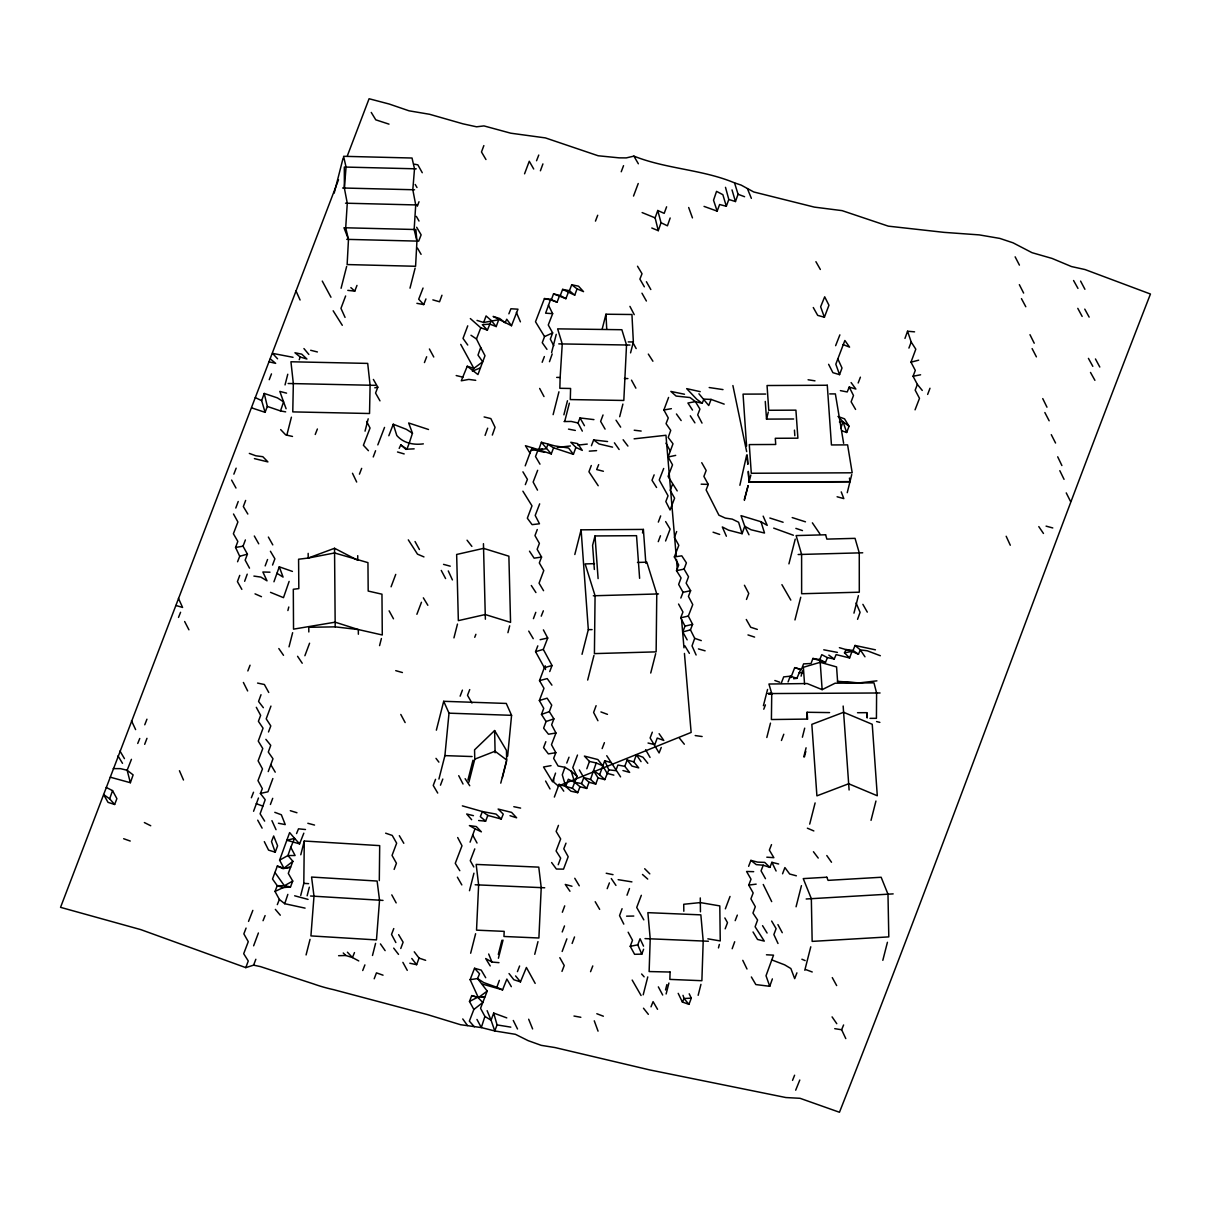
<?xml version="1.0" encoding="UTF-8"?>
<svg xmlns="http://www.w3.org/2000/svg" width="1211" height="1211" viewBox="0 0 1211 1211"><rect width="100%" height="100%" fill="white"/><g stroke="black" fill="none" stroke-linecap="round" stroke-linejoin="round"><path stroke-width="1.5" d="M829.58 712.598L807.101 712.265L807.01 719.092L771.407 719.531L771.74 693.54L768.94 684.018L807.177 683.549L822.148 689.649L835.09 683.216L873.964 682.837L876.597 692.995L876.431 718.32L869.982 718.35M866.773 716.942L866.804 712.673L857.524 712.719M300.737 895.413L303.81 883.364L304.279 841.024L379.694 845.626L379.3 880.609M560.148 377.454L559.845 388.292L570.593 388.474L570.29 399.569L623.816 400.463L626.526 344.999L621.864 329.725L557.635 328.862L562.252 343.939L560.148 377.454L556.682 377.393M416.236 168.829L344.318 167.042L344.363 188.038L347.269 203.236L345.71 227.789L348.48 239.4L347.133 264.558L415.585 266.269L416.932 241.095L415.873 229.53L343.969 227.744L348.48 239.4L418.673 241.14L421.14 234.843L416.66 227.274M344.363 188.038L346.058 167.088L343.576 156.31L412.028 158.02L414.51 168.798L412.815 189.733L415.721 204.931L414.147 229.5L416.932 241.095M436.354 730.172L443.695 701.305L506.274 703.44L511.572 715.323L507.636 756.133M438.927 779.067L444.906 755.619L449.009 713.173L443.695 701.305M739.876 485.263L746.642 455.2M285.039 384.916L287.764 374.244M334.191 193.124L343.122 158.066M286.916 434.84L291.412 417.19M341.078 288.294L346.664 266.39M287.885 610.541L288.793 606.999M289.02 646.856L292.638 632.687M365.041 431.161L368.189 418.809M409.999 288.173L415.116 268.1M300.782 854.784L304.279 841.024M307.14 895.807L309.335 887.194M379.573 645.614L381.389 638.53M306.08 954.934L310.046 939.373M372.488 955.479L375.577 943.369M453.943 637.894L457.47 624.089M551.595 352.583L556.243 334.342M553.124 414.646L558.937 391.804M467.93 780.051L472.986 760.22M468.914 782.155L474.773 759.146L474.561 749.851L494.618 730.551L506.455 750.396L506.667 760.008L500.764 783.154M507.924 632.687L509.68 625.815M563.887 414.813L567.459 400.765M564.765 421.216L569.367 403.187M602.261 328.771L605.969 314.224L631.945 314.512L633.353 341.971L630.568 352.87M469.474 890.706L473.94 873.192M502.414 777.598L506.561 761.356M470.655 953.239L475.62 933.711M574.816 554.517L581.098 529.828L643.389 529.419L645.841 563.312M619.684 416.705L622.893 404.08M639.62 578.328L636.532 535.686L595.01 535.943L592.603 545.359L594.359 569.458M498.311 954.435L501.929 940.236M498.417 958.234L503.034 940.114M582.022 654.318L588.319 629.629L581.098 529.828M587.683 680.052L593.965 655.378M534.747 954.313L537.972 941.628M642.496 532.946L643.389 529.419M650.731 673.028L655.681 653.637M744.371 500.385L748.11 485.762M849.426 478.057L850.046 481.721L749.034 482.099L750.85 475.03M793.659 418.991L766.518 419.112L768.319 412.028M643.208 994.806L647.764 976.929M665.52 989.962L666.883 984.588M666.126 993.974L668.911 983.029M788.921 563.872L795.233 539.107M763.399 705.725L767.562 689.453M698.157 995.306L700.942 984.361M794.961 619.941L800.743 597.235M766.82 737.499L770.484 723.118M718.471 947.91L719.349 944.429M847.246 492.695L851.742 474.561M801.107 676.162L802.469 670.833M802.393 737.227L804.694 728.159M803.771 756.86L806.087 747.808M804.437 756.86L805.815 751.425M853.952 613.144L858.402 595.691M809.705 824.116L815.109 802.923M796.066 906.782L801.44 885.65M804.8 970.238L810.78 946.79M871.027 820.347L875.947 801.031M882.819 960.323L887.421 942.294M744.311 499.492L748.095 485.581M487.216 991.067L478.36 997.652L470.125 979.684L477.573 978.549L487.216 991.067L480.555 1008.309L484.9 1016.438L481.312 1027.564L460.543 1024.718L427.301 1014.561L333.358 989.599A79.003 36.406 21.1 0 1 313.316 983.847L260.395 966.59L253.599 965.152L245.803 967.634L140.854 929.639L60.55 907.342L338.52 179.743M428.512 429.496L408.667 422.987L412.467 433.22L409.061 443.635L406.896 449.205L400.811 444.921L399.176 448.388M305.081 908.129L284.721 903.709L287.84 894.384M286.099 408.728L283.571 401.855L277.425 397.889L264.225 393.439L267.328 406.427L280.513 410.938L283.571 401.855L279.832 391.41L286.553 393.151M604.728 760.675L608.8 769.833L604.789 779.627L599.627 774.737L604.728 760.675L611.358 762.763L620.577 776.887M555.546 773.102L552.579 781.806L543.527 766.987L551.035 765.64M599.627 774.737L593.511 770.65L598.067 777.901L595.751 784.077L590.514 779.415L596.221 762.96L602.684 765.73L607.15 773.375L613.856 775.131M273.943 581.78L279.272 566.824L292.426 571.41M289.126 581.401L283.48 597.644L270.507 592.346M840.691 428.512L843.023 421.716L839.223 417.795M112.532 790.601L116.892 798.639L114.651 804.482L109.671 798.851L112.532 790.601L106.174 787.422M290.791 847.306L287.93 855.526L279.59 860.173L283.949 868.211L290.64 867.152L292.88 861.309L287.93 855.526L295.106 855.526L290.791 847.306L294.576 838.36L289.641 832.578L279.59 860.173M557.09 302.175L551.217 300.086L553.533 293.91L559.406 296.089L557.09 302.175L550.642 299.359L545.616 313.18L552.655 313.664L548.265 325.002L552.655 332.919L550.324 339.125L553.775 345.725M110.292 777.205L130.379 782.715L133.119 774.904L127.14 770.257L120.389 768.637L113.228 768.622M651.79 228.001L658.269 230.665L661.039 222.733L657.755 210.502L664.188 213.348L666.61 206.809M670.167 217.98L667.428 225.806L661.039 222.733M256.308 707.315L260.653 715.383L258.397 721.302L263.044 728.189L258.261 741.102L262.772 748.534L258.125 760.871L262.484 768.894L257.988 780.641L262.348 788.679L260.38 793.432L265.209 799.684L260.108 813.807L264.649 821.103M492.317 435.067L495.057 427.301L490.864 418.597L484.112 416.947M549.476 361.68L552.201 353.96M253.583 811.264L258.473 798.019M470.988 335.265L476.453 338.959L480.691 347.466L477.997 355.111L482.705 361.786L477.951 374.562L467.249 366.237L461.27 380.799L468.793 379.406L475.726 380.33M555.955 733.018L548.477 734.229L543.618 728.159L546.055 721.514L541.468 714.399L543.754 708.374L539.349 700.518L547.1 698.187L551.747 705.15L549.325 711.644L553.896 718.88L551.641 724.784L555.955 733.018L551.474 744.704L555.849 752.682L553.639 758.374L558.104 766.018L564.947 767.29L562.282 774.813L565.719 786.454L570.926 791.192L577.708 792.675L579.978 786.726L574.71 782.276L568.322 779.233L565.719 786.454L559.088 784.35L554.35 797.065M680.839 598.037L683.049 592.315L678.644 584.413L681.066 577.919L676.495 570.653L678.705 564.992L674.345 556.924L681.778 555.834L686.41 562.873L684.064 569.109L688.529 576.754L686.137 583.142L690.633 590.711L688.423 596.418L692.753 604.592L688.317 616.066L692.616 624.331L690.452 629.856L694.705 638.333L692.026 645.902L696.113 655M575.906 447.404L582.309 450.401L577.632 443.62L570.805 442.272L575.906 447.404L573.393 454.337L568.595 448.025L554.805 445.905L541.393 442.272L538.728 449.75L525.438 445.709L529.964 453.111L525.211 465.857M658.269 230.665L655.121 217.874L657.755 210.502M677.206 490.909L668.078 476.438L672.529 464.842L668.124 457.001L672.998 443.771L668.2 437.459L670.743 430.389L666.05 423.653L668.26 417.946L663.885 409.984L668.578 397.435M726.373 536.216L722.316 526.967L728.659 530.191L742.101 533.688L744.75 526.27L741.041 515.659L760.992 521.744L767.229 525.377L763.157 516.143M751.365 976.974L755.846 984.573L769.742 986.299L772.376 978.897M725.495 187.327L728.81 199.467L735.455 201.541L738.059 194.26L734.547 182.876C702.335 169.389 666.504 169.101 633.898 156.128L626.269 157.899L619.124 157.854L598.158 155.765L545.389 137.903L510.77 133.195L483.961 125.914L476.559 126.807L462.996 123.84L429.602 114.288L409 110.806L389.231 104.04L369.083 98.742L347.436 155.613M586.82 768.773L589.439 761.447L584.398 756.088L597.84 759.539L602.684 765.73M828.612 364.314L832.896 372.67L839.556 374.638L835.817 364.178L844.869 340.473L849.577 347.133L843.068 344.56M766.457 954.783L773.526 955.161L766.018 975.763L769.742 986.299M251.858 407.94L265.073 412.33L261.652 400.614L264.225 393.439M244.652 581.295L247.226 574.165M485.081 435.385L487.67 428.194M470.08 842.16L475 828.778L469.399 825.584L476.317 826.583L481.388 831.851L475 828.778M506.773 1017.891L493.679 1013.062L491.091 1020.237L494.769 1030.955L515.417 1034.315L528.132 1040.643L541.256 1045.35L555.032 1047.56L649.641 1069.903L785.894 1097.544L800.032 1098.301L839.465 1112.258C946.533 840.797 1044.472 565.9 1150.45 294.031L1085.041 269.553L1071.478 266.556L1052.056 258.427L1032.014 252.675L1013.047 242.821L999.832 238.416L979.23 234.889L944.05 232.361L888.314 226.154L842.114 210.638L814.352 207.111L753.726 191.959L741.147 185.101L734.547 182.876M904.965 338.429L907.554 331.239L914.562 331.844M268.221 771.589L272.99 758.752L268.282 752.076L270.749 745.355L265.875 739.346M395.74 574.392L391.077 586.805M537.805 645.857L535.565 651.685L544.329 667.655L539.5 680.643L543.966 688.332L539.349 700.518M622.954 770.529L629.644 772.406L624.77 766.336L627.147 760.008L632.006 766.094L638.712 767.88L633.822 761.87L636.396 754.786L642.935 757.208L647.794 763.278M732.171 948.728L734.699 941.749M857.555 619.321L860.082 612.327L856.071 602.972M540.409 170.781L542.922 163.909M508.877 313.816L510.921 308.76L517.975 309.199L511.496 325.729L493.119 316.434L499.749 318.538L505.093 322.747L506.743 319.204L511.496 325.729M470.125 979.684L474.545 968.255L479.541 973.795L477.573 978.549L483.719 982.575L496.843 987.298L499.371 980.35M622.076 908.704L619.548 915.622L623.801 924.114M524.56 173.809L529.268 161.26L533.703 168.995M483.673 322.489L486.08 315.935L491.318 320.582L487.382 330.119L482.341 324.715L489.683 324.064L496.207 326.561L498.69 319.765L483.673 322.489L477.028 320.415M704.045 206.4L717.169 211.138L719.606 204.523L726.328 206.264L728.81 199.467M596.1 705.68L593.617 712.462L597.931 720.727M261.016 694.72L258.548 701.457L263.362 707.708M253.629 945.806L258.397 932.985M245.803 967.634L248.255 960.974L243.699 953.708L248.27 941.689L243.85 933.878L246.075 928.08M627.01 895.217L629.478 888.526M839.556 374.638L842.008 367.993L837.876 359.016M811.067 663.431L812.899 658.451L819.771 659.571L825.463 662.432L827.431 657.634L834.243 659.011L836.12 654.591L849.607 657.951L852.029 651.397L839.39 647.673M235.797 508.03L238.219 501.49M441.954 295.242L439.548 301.766L432.857 299.874M467.734 325.835L463.011 338.414L467.734 345.029M274.942 872.48L272.52 879.035L277.243 885.68L283.147 887.633L290.504 886.906L292.744 881.063L288.294 873.403L290.64 867.152L283.071 868.681L277.334 866.062L274.942 872.48L284.388 885.741L290.504 886.906M416.887 614.295L421.458 602.261M633.52 196.061L638.227 183.512M409.833 963.245L416.629 964.683L419.051 958.098L414.253 951.801M558.226 864.73L560.663 858.13L556.091 850.939L560.663 838.92L556.152 831.427L558.453 825.372M566.884 938.843L562.161 951.468M628.146 932.213L632.505 940.266L630.22 946.321L634.594 954.298L641.8 954.162L643.601 949.257M603.033 414.979L600.626 421.413L605.076 429.118M577.496 755.058L572.788 767.607L576.996 776.236L572.425 788.255L577.708 792.675M572.122 943.445L574.529 936.966M265.164 565.915L267.555 559.512M270.946 706.089L266.193 718.834L270.795 725.919L268.494 731.974M483.855 145.592L481.478 151.965L485.959 159.534M304.884 655.741L309.577 643.223M275.215 852.181L277.591 845.823L273.671 835.999L271.506 841.569L275.215 852.181L268.57 850.122L264.316 841.645M562.343 912.246L564.72 905.858M249.511 568.156L245.152 560.103L247.422 554.138L243.033 546.191L245.394 539.939M239.748 575.376L237.417 581.613L241.852 589.363M272.551 565.053L274.897 558.801L270.416 551.262M373.245 456.956L375.577 450.734M574.71 295.181L577.072 288.899L571.713 284.767L569.442 290.701L574.71 295.181L562.615 289.384L560.299 295.529L565.9 298.678L568.141 292.835M400.765 948.501L403.112 942.203L398.631 934.665M533.43 618.639L535.792 612.342M591.286 465.524L588.94 471.775L598.204 485.732M841.751 430.783L846.686 432.494L849.032 426.272L844.521 418.824L837.951 416.478M781.443 740.481L783.789 734.244M730.021 896.458L725.359 908.84M782.563 873.797L784.895 867.56L789.663 874.009L796.369 875.81M245.651 500.431L243.335 506.561L247.831 514.039M270.401 804.482L272.717 798.337M394.135 869.407L396.451 863.261L392.046 855.42L396.663 843.189L392.228 835.423L385.643 833.183M551.247 453.943L553.563 447.813L548.023 444.407L546.161 448.736L538.728 449.75L551.247 453.943L541.393 442.272M435.551 779.339L433.235 785.455L437.716 793.054M440.471 785.182L442.787 779.051M658.33 522.092L660.661 515.901M579.978 786.726L586.714 788.437L589.046 782.261L583.808 777.613L579.358 769.939M678.19 993.353L682.383 1002.042L688.968 1004.343L691.299 998.136L689.195 993.807M725.177 928.822L727.493 922.676L724.844 917.953M927.656 394.423L929.987 388.247M272.853 778.537L267.964 791.797L260.38 793.432M552.655 332.919L544.556 336.582L542.24 342.698L546.963 349.358M621.228 171.765L623.544 165.665M537.654 470.292L533.143 482.069L537.502 490.137M460.135 696.174L462.42 690.134M537.26 529.54L534.974 535.595L539.395 543.391L537.139 549.31L541.574 557.075L539.319 562.948L543.784 570.563L539.062 583.187L543.557 590.696M549.733 671.575L552.034 665.535L543.315 649.384L547.72 638.03L543.391 629.871M724.193 404.126L711.069 399.418L708.753 405.534L698.929 393.772M493.679 1013.062L497.07 1024.915L494.769 1030.955L481.312 1027.564L476.967 1019.435M641.8 954.162L637.758 944.852L640.059 938.752L643.525 946.139M908.916 348.087L911.217 342.047L907.554 331.239M233.859 474.152L236.145 468.173M144.684 744.326L146.97 738.332M237.568 561.753L239.717 556.288L235.555 547.448L237.84 541.438L233.39 533.748L237.901 521.971L233.511 514.009M345.619 295.984L340.957 308.351L345.059 317.403M423.048 288.051L418.703 299.223L423.744 304.582L425.939 298.935M248.527 921.404L252.842 910.384M474.742 637.304L475.893 634.307M539.667 503.852L535.201 515.462L539.485 523.773L532.098 524.651L527.33 518.217L531.992 505.835L522.895 491.197M586.714 788.437L581.537 783.578L583.808 777.613L590.514 779.415M562.222 931.955L564.508 925.931M824.388 317.221L828.945 305.248L824.691 296.816L820.634 306.792L824.388 317.221L817.697 315.375L813.277 307.533M839.874 334.872L835.62 345.68M746.476 599.445L748.761 593.451L744.432 585.261M748.625 866.334L750.896 860.385L757.617 862.126L764.716 862.383L769.863 867.394L771.907 862.323L778.643 864.003M265.073 412.33L267.328 406.427M417.311 206.203L419.006 201.753M373.382 379.437L377.817 387.202L375.561 393.06L379.982 400.856M299.586 843.87L294.576 838.36L286.916 840.267L299.586 843.87L303.81 833.183M253.599 965.152L255.854 959.263M595.464 221.113L597.704 215.255M374.199 978.776L376.454 972.872L383.039 975.173M393.772 928.565L391.531 934.423L395.861 942.552M545.828 741.692L543.557 747.626L548.371 753.908L555.849 752.682M663.689 468.475L659.253 479.965L668.048 495.799L665.823 501.551L670.077 509.982L674.603 498.175L670.183 490.334L672.438 484.476M474.334 1026.792L469.368 1021.13L473.849 1009.474L469.474 1001.452L471.73 995.609L477.724 997.243L485.005 996.759L481.69 997.213M566.778 763.066L569.019 757.208M658.254 541.65L660.495 535.777M602.139 748.58L604.41 742.676M561.98 971.389L564.235 965.515L559.815 957.689M781.428 682.807L783.684 676.888L790.268 676.207L796.899 678.342L800.668 669.471L794.719 667.624L790.844 677.645M922.267 390.426L917.378 384.432L913.049 376.258L915.304 370.399L910.99 362.18L915.804 349.192L911.217 342.047M753.03 931.97L757.541 939.464L764.277 941.098L755.104 926.763L757.586 920.042L752.954 913.049L755.316 906.721L750.896 898.88L753.166 892.946L748.746 885.105L751.017 879.201L746.566 871.466L753.681 871.678M269.236 379.694L271.476 373.881M359.44 474.152L361.665 468.369M377.817 444.891L384.538 427.407M388.822 435.748L393.272 424.228L406.306 429.315L412.467 433.22M424.44 362.573L426.666 356.761M470.337 318.569L480.797 327.818L476.453 338.959M284.721 903.709L279.378 899.47L275.018 891.447L277.243 885.68L284.388 885.741L292.744 881.063M591.422 445.724L593.647 439.926L607.574 441.546M665.581 540.984L670.122 529.071L665.626 521.563M676.661 531.553L674.421 537.381L678.811 545.328L674.345 556.924M482.568 984.134L502.595 989.856L506.864 979.063L511.33 986.677M687.152 639.862L682.762 631.96L685.002 626.132L680.703 617.792L682.943 612.009L678.554 604.047M652.32 732.186L650.11 737.953L659.102 752.939L661.251 747.459M607.195 888.662L609.405 882.895M590.559 971.691L592.784 965.939M858.175 382.979L860.4 377.181M763.763 709.222L765.428 704.893M796.914 972.842L794.688 978.639L790.859 968.528L784.637 964.834L771.574 959.839M347.799 290.368L354.778 291.124L356.988 285.402M247.846 670.939L250.056 665.217M536.549 160.745L538.759 155.053M542.165 362.286L544.375 356.549M544.496 452.324L537.714 450.78L535.504 456.517L539.97 464.161M469.732 689.589L467.507 695.326L471.957 703.046M474.788 848.881L470.262 860.703L473.804 866.955M478.617 820.513L485.626 821.134L487.821 815.427L482.402 811.552L462.36 805.875M788.058 681.96L790.268 676.207M917.378 384.432L915.168 390.154L919.497 398.343L915.062 409.818M131.439 759.327L127.14 770.257L130.379 782.715M144.76 724.784L146.94 719.198M362.725 970.526L364.905 964.895M565.991 843.174L563.796 848.79L568.186 856.707L563.524 869.135L556.379 869.029L551.626 862.535M517.43 971.631L519.61 966M641.33 895.307L636.714 907.463L643.813 919.86M769.863 867.394L763.248 865.229L761.053 870.845L765.473 878.702M795.688 1090.188L799.79 1080.03M735.183 920.648L737.332 915.107M315.238 434.477L317.388 428.997M251.373 797.746L253.523 792.236M550.642 299.359L544.435 298.557L535.504 321.763L544.556 336.582M701.744 462.693L706.164 470.474L703.894 476.407L708.268 484.415L706.119 489.925L718.91 515.175L725.328 518.096L732.231 519.125L738.604 522.244L742.101 533.688M771.513 844.627L769.363 850.107L773.844 857.676L766.805 857.191M654.137 474.863L652.002 480.283L656.574 487.488M509.029 973.538L513.858 979.744L520.473 981.864L526.407 967.483L535.171 983.393M299.208 359.712L300.267 357.048L294.954 352.749L301.751 354.172L306.928 359.016L300.267 357.048M541.226 616.172L543.345 610.813M525.332 484.627L527.421 479.374L522.925 471.821M651.003 1006.841L653.077 1001.648L657.543 1009.308M792.539 1080.363L794.598 1075.217M178.517 617.413L180.575 612.282M263.044 920.708L265.103 915.592M277.319 904.617L279.378 899.47M582.324 431.116L577.98 422.972L580.024 417.946L593.935 419.611M137.736 743.463L139.765 738.483M529.964 453.111L531.992 448.115L537.714 450.78M354.475 952.588L352.446 957.553L358.759 960.928M849.607 657.951L844.491 652.835L846.095 649.505L853.013 650.474L855.042 645.463L875.432 649.823M598.673 464.615L596.66 469.565L603.396 471.261M487.821 815.427L501.248 819.03L503.246 814.125L498.13 809.054L511.602 812.399L516.628 817.803L510.013 815.699M851.106 382.57L855.874 389.049L849.214 387.081L847.216 391.955L840.389 390.623M819.771 659.571L821.769 654.682L827.431 657.634M296.544 833.562L298.511 828.824L305.49 829.52M845.793 1038.599L841.63 1029.744L843.598 1024.975M844.491 652.835L852.029 651.397L858.463 654.243L860.325 649.883L855.042 645.463M684.487 394.241L670.864 391.425L676.101 396.058L690.058 397.541L695.417 401.628L702.168 403.263L703.985 399.115L711.069 399.418M682.383 1002.042L684.033 998.53L683.019 995.336M473.849 1009.474L482.795 1002.496L477.724 997.243L469.474 1001.452M292.88 861.309L283.949 868.211L277.334 866.062M275.018 891.447L283.147 887.633M480.389 367.917L472.411 371.126L473.864 368.386L482.705 361.786L485.005 355.701L480.691 347.466M474.773 759.146L495.072 751.229L506.667 760.008M357.729 555.652L357.76 560.315L334.539 548.28L308.2 558.059L298.587 559.225L298.829 588.607L293.304 589.273L293.531 629.145L335.144 622.182L358.335 629.553L382.282 634.988L381.965 594.192L368.189 591.059L367.947 562.631L334.584 552.958L308.2 558.059L308.169 553.382M541.468 714.399L549.325 711.644M546.055 721.514L553.896 718.88M535.565 651.685L543.315 649.384M239.717 556.288L247.422 554.138M544.329 667.655L552.034 665.535M682.762 631.96L690.452 629.856M539.5 680.643L547.19 678.584L551.928 685.154M910.99 362.18L918.665 360.182M685.002 626.132L692.616 624.331M680.703 617.792L688.317 616.066M540.136 639.696L547.72 638.03M668.124 457.001L675.693 455.381M683.049 592.315L690.633 590.711M676.495 570.653L684.064 569.109M374.789 387.808L377.817 387.202M630.22 946.321L637.758 944.852M913.049 376.258L920.587 374.789M663.885 409.984L671.378 408.682M235.555 547.448L243.033 546.191M541.574 557.075L534.127 558.165L529.495 551.187M748.746 885.105L756.164 884.136M771.725 694.448L768.274 693.57L771.634 693.176M804.573 684.321L803.377 667.291L820.21 662.296L836.574 666.928L837.634 682.02L859.22 682.913L876.915 680.839M531.039 450.386L542.271 449.13M557.272 447.449L570.381 445.981M577.889 445.133L587.259 444.089M634.11 438.836L665.959 435.264L676.162 555.637M793.599 678.72L796.899 678.342M589.288 451.158L596.584 450.628M839.39 421.958L843.023 421.716L849.032 426.272M806.178 898.986L893.158 893.885M691.299 998.136L684.033 998.53L688.968 1004.343M810.083 663.552L803.589 663.885L801.379 669.607L794.719 667.624M406.896 449.205L414.147 448.842M594.48 563.66L585.125 563.917L595.07 595.736L594.419 653.607L656.135 651.866L656.771 593.98L646.841 562.176L637.486 562.449M338.596 955.706L345.816 955.494L352.446 957.553L347.406 952.194M798.155 554.517L862.716 552.791M593.329 595.782L658.512 593.935M423.335 443.862C413.556 445.164 403.566 443.241 396.799 435.506L393.272 424.228M564.023 421.564L571.214 421.443L577.98 422.972M358.365 634.231L358.335 629.553L335.19 626.859L308.775 627.298L308.82 631.975M626.587 916.167L633.777 916.046M588.319 629.629L592.088 629.614M749.049 482.099L748.292 471.351L749.034 482.099L849.94 481.63M768.274 693.57L880.064 692.98M765.67 394.059L743.054 394.12L746.581 446.011M829.732 393.908L835.378 393.908L843.628 443.302M628.237 341.911L633.353 341.971M558.786 343.879L629.992 345.059M624.437 378.513L627.904 378.574M288.142 383.493L375.289 385.34M345.529 203.191L417.462 204.977M342.622 187.993L414.54 189.779M346.755 239.354L348.48 239.4M269.977 572.197L262.863 572.001L267.026 580.826L260.819 577.087L253.901 576.088M701.169 484.173L708.268 484.415M449.009 713.173L511.572 715.323M444.906 755.619L472.093 756.542M645.024 938.601L708.405 941.25M475.166 884.772L544.708 887.784M303.81 883.364L308.608 883.652M310.531 896.004L383.009 900.409M722.997 389.594L709.192 387.535M837.437 681.324L859.22 682.913M490.213 965.939L485.687 958.537L491.954 962.049L498.977 962.654M763.248 865.229L756.239 864.609L750.896 860.385M618.155 879.67L631.915 881.88M293.032 357.306L272.551 353.385L277.576 358.819M608.8 769.833L615.763 770.65L617.943 765.034L624.77 766.336M497.07 1024.915L510.83 1027.14M799.109 672.589L802.59 673.013M634.216 430.223L641.164 431.055M695.205 735.561L702.123 736.53M837.437 652.411L823.768 649.807M808.085 379.77L814.973 380.844M294.651 895.792L308.063 899.395M834.742 1028.669L841.63 1029.744M707.86 938.828L720.242 940.932L719.803 905.904L700.336 902.589L683.731 904.269L683.821 911.247M280.513 410.938L285.645 411.861M573.984 1016.044L580.841 1017.285M416.902 303.325L423.744 304.582M581.537 783.578L574.71 782.276L571.138 771.119L564.947 767.29M562.615 289.384L569.442 290.701M414.45 164.181L417.856 164.847L422.261 172.719M568.504 429.118L575.331 430.45M700.215 391.668L686.667 388.64L696.779 399.252L702.168 403.263M278.439 823.253L285.251 824.6L281.346 814.761L274.806 812.339M571.713 284.767L578.51 286.174L583.535 291.639L577.072 288.899M513.812 806.693L520.609 808.1M606.211 873.252L613.023 874.66M257.565 683.08L264.376 684.503L268.751 692.465M589.439 761.447L596.221 762.96M544.435 298.557L549.522 299.707M292.487 436.444L285.72 434.9L280.664 429.587M792.206 517.581L805.466 521.82M254.416 458.621L267.903 461.906L262.817 456.698L255.884 455.805L249.33 453.414M268.887 361.786L275.654 363.361L270.371 358.925M648.052 743.024L654.818 744.644L657.24 738.059L663.795 740.436L659.102 733.699M553.533 293.91L560.299 295.529M456.199 375.546L462.95 377.181M310.667 350.282L317.403 351.962M473.44 815.669L466.689 814.004L471.654 819.696M876.582 721.544L879.867 722.392M598.067 777.901L604.789 779.627M565.719 786.454L572.425 788.255M571.986 886.24L565.28 884.454L569.957 891.251M307.836 823.283L314.542 825.069M443.544 564.371L450.25 566.173M589.046 782.261L595.751 784.077M1046.077 526.134L1052.783 527.951M837.104 496.767L843.81 498.599L841.236 491.893M769.848 518.02L783.108 522.259M627.147 760.008L633.822 761.87M812.899 658.451L825.463 662.432M474.545 968.255L481.221 970.132L485.702 977.716M395.74 670.652L402.415 672.544M698.429 648.914L705.105 650.822M397.511 451.991L404.186 453.928M553.563 447.813L573.393 454.337M175.913 605.47L182.573 607.438L178.471 598.37M471.73 995.609L476.71 997.153M793.372 535.247L773.693 528.117M290.307 810.689L296.952 812.748M114.651 804.482L108.036 802.363L103.616 794.552L109.671 798.851M642.133 212.576L655.121 217.874M467.249 366.237L473.864 368.386L460.74 344.393M757.314 629.402L750.699 627.253L746.279 619.487M747.989 634.927L754.604 637.092M795.869 528.39L802.469 530.585M612.554 447.147L599.036 443.953L593.647 439.926M419.051 958.098L425.651 960.323M713.067 532.189L719.667 534.429M480.797 327.818L487.382 330.119M774.843 680.506L779.778 682.232M694.705 638.333L701.29 640.619M123.658 838.723L130.228 841.039M880.336 655.726L867.258 650.791L860.325 649.883L864.972 656.801M600.928 711.932L607.468 714.354M805.678 969.557L812.233 971.979M256.263 803.68L262.817 806.102M738.059 194.26L744.598 196.712M596.826 1013.728L603.366 1016.211M559.406 296.089L565.9 298.678M389.003 124.143L375.773 119.828L371.247 112.426M801.894 959.233L805.133 960.595M807.374 828.188L813.837 830.943M423.956 556.909L417.492 554.154L408.304 539.864M255.037 593.859L261.47 596.69M496.843 987.298L502.595 989.856M255.249 397.602L261.652 400.614M144.366 822.557L150.724 825.751M484.9 1016.438L491.091 1020.237L487.125 1010.67M276.88 573.257L283.071 577.087L279.272 566.824M853.013 650.474L858.463 654.243M828.824 655.121L834.243 659.011M485.626 821.134L480.343 816.653L482.402 811.552L496.086 814.11L501.248 819.03M400.811 444.921L406.079 449.448M571.138 771.119L576.996 776.236M642.481 874.463L647.718 879.08M350.857 287.613L354.778 291.124M343.243 952.981L345.816 955.494M644.691 868.741L649.807 873.858M368.432 450.704L363.406 445.254L370.051 428.028L366.6 421.443M641.633 974.007L644.131 976.838M275.351 909.385L280.286 915.198M303.931 348.571L308.85 354.445M515.583 975.93L520.473 981.864M491.318 320.582L496.207 326.561M679.462 738.165L684.336 744.22M812.369 522.834L819.832 533.794M643.48 1008.218L648.339 1014.334M411.785 958.491L416.629 964.683M467.052 540.197L471.881 546.388M393.696 948.137L398.51 954.374M435.99 758.358L438.882 762.128M623.12 439.744L627.919 446.072M813.444 851.742L818.227 858.069M676.434 413.98L681.172 420.565M462.753 1018.951L467.491 1025.535M614.416 442.817L619.124 449.508M826.795 855.541L831.503 862.247M380.436 943.914L385.128 950.635M278.818 648.551L283.51 655.302M832.078 1016.892L836.771 1023.689M559.088 784.35L563.766 791.161M636.396 754.786L641.058 761.628M1038.796 526.603L1043.458 533.461M611.283 878.535L615.945 885.408M297.573 656.301L302.22 663.234M616.021 420.202L620.668 427.15M465.13 778.688L469.747 785.727M692.51 410.075L687.909 403.021L695.417 401.628L699.928 409.091L697.703 414.873L702.017 423.108M690.3 415.797L694.917 422.851M531.311 585.503L535.928 592.557M606.741 755.694L611.358 762.763M648.324 354.096L652.911 361.226M333.161 310.788L342.289 325.305M790.813 600.081L781.912 584.656M762.552 925.673L767.093 933.03M459.802 870.694L455.26 863.337L461.996 845.762L457.682 837.528M641.073 995.503L632.172 980.062M117.982 755.891L122.508 763.324M423.335 597.84L427.846 605.288M637.516 266.238L642.027 273.731L639.892 279.105L644.343 286.81M574.771 878.278L579.267 885.786M684.881 645.811L689.377 653.365M528.738 631.113L533.234 638.666M771.649 921.071L776.115 928.655L773.874 934.544L778.007 943.49M399.327 835.681L403.808 843.28M270.749 764.565L275.23 772.164M415.191 184.466L416.993 187.508M119.98 751.032L124.445 758.631M595.191 901.711L599.657 909.355M855.587 409.439L851.121 401.795L853.483 395.497L849.214 387.081M633.898 156.128L638.348 163.773M417.523 248.179L421.08 254.34M645.614 749.685L650.05 757.42M457.395 877.188L461.83 884.923M580.024 417.946L584.459 425.712M815.911 261.682L820.347 269.463M862.883 604.35L867.303 612.115M416.342 216.375L419.006 221.038M646.402 281.724L650.822 289.535M641.966 293.198L646.386 301.009M268.373 537.063L272.793 544.889M254.31 536.004L258.73 543.815M1073.567 280.513L1077.972 288.4M1090.505 372.443L1094.911 380.33M545.601 781.05L550.006 788.936M231.604 480.086L235.978 488.033M1088.432 358.38L1092.822 366.343M665.974 443.196L670.364 451.173M832.275 977.61L836.665 985.587M415.04 541.544L419.43 549.522M257.716 820.18L262.106 828.142M632.657 342.183L636.153 348.571M330.966 297.24L322.262 281.073M389.109 610.828L393.484 618.806M391.789 894.884L396.164 902.891M402.885 962.367L407.259 970.359M1084.768 309.123L1089.143 317.115M631.506 380.148L635.881 388.156M429.405 348.995L433.765 357.003M472.668 834.985L477.028 843.023M1077.79 308.351L1082.15 316.419M1095.455 358.956L1099.8 367.039M777.916 924.598L782.261 932.697M1021.448 298.633L1025.793 306.746M763.248 884.469L771.695 901.62M539.652 388.428L543.996 396.557M441.258 570.426L445.587 578.57M658.345 986.874L662.689 995.018M400.796 714.445L405.14 722.573M1080.59 281.088L1084.92 289.278M1044.851 412.527L1049.15 420.792M629.932 306.383L634.231 314.648M1032.105 348.601L1036.404 356.867M1015.136 256.823L1019.42 265.118M184.647 621.515L188.931 629.811M458.727 775.676L463.026 784.017M1051.284 434.658L1055.553 443.029M1019.344 284.661L1023.628 293.062M1066.24 492.892L1070.494 501.354M243.396 682.459L247.649 690.951M1029.986 334.69L1034.224 343.213M748.988 534.778L744.75 526.27L751.032 529.752L764.519 533.037L760.992 521.744M513.282 1020.464L517.521 1028.987M548.432 305.111L552.655 313.664M1042.747 398.601L1046.97 407.199M1059.822 470.685L1064.045 479.329M771.907 862.323L776.1 871.012M742.782 960.338L746.99 969.012M1057.703 456.804L1061.896 465.554M352.492 473.274L356.67 482.023M131.469 720.712L135.617 729.612M1006.174 536.261L1010.292 545.238M448.282 570.941L452.414 579.918M271.93 820.649L276.032 829.686M295.999 290.912L300.086 300.01M179.44 770.726L183.482 780.005M516.386 312.453L520.412 321.838M488.669 954.011L491.954 962.049M747.414 188.644L751.35 198.347M528.677 1019.238L532.613 1028.941M594.268 1020.812L598.052 1031.151M688.681 207.505L692.45 217.889M843.023 421.716L846.686 432.494M717.169 211.138L713.536 200.224L716.549 191.368L722.861 194.683L726.328 206.264M732.004 189.885L735.455 201.541M732.897 385.552L746.657 451.597M676.48 559.406L677.433 570.684M681.581 619.593L683.973 647.809M684.442 653.44L691.133 732.443L558.362 786.03L553.836 782.23L553.548 778.476M545.207 665.762L545.495 669.516M595.01 535.943L598.098 578.601M866.804 712.673L867.182 717.987M843.159 706.043L849.108 789.996M820.089 660.737L822.148 689.649M807.101 712.265L807.601 719.319M794.446 430.147L794.825 435.733M765.276 401.431L766.518 419.112M605.969 314.224L606.741 329.256M483.446 543.694L485.369 619.215M495.117 752.773L494.618 730.551M700.442 911.807L700.276 897.926M334.539 548.28L335.19 626.859M370.097 385.234L369.537 413.511L292.774 411.891L293.334 383.599L290.943 361.771L367.705 363.406L370.097 385.234M670.092 972.039L669.85 979.396L701.88 980.713L703.197 941.038L700.851 914.865L647.87 912.655L650.216 938.813L649.126 971.555L670.092 972.039M478.633 884.923L476.529 930.154L504.185 931.365L503.958 936.481L538.895 937.995L541.226 887.633L538.774 867.137L476.165 864.427L478.633 884.923M313.997 896.201L310.924 935.906L376.47 939.918L379.543 900.212L377.121 881.048L311.575 877.052L313.997 896.201M843.613 712.28L811.839 724.36L816.91 795.854L848.669 783.759L877.294 795.763L872.238 724.284L843.613 712.28M483.567 548.371L456.653 554.471L458.348 620.637L485.248 614.537L510.558 622.378L508.877 556.197L483.567 548.371M826.81 877.218L803.241 878.611L811.34 898.683L812.157 941.386L888.798 936.89L887.981 894.187L881.154 877.264L828.082 880.367L826.81 877.218M825.614 534.778L796.127 535.58L801.606 554.426L801.637 593.738L859.295 592.194L859.265 552.882L855.042 538.35L826.871 539.107L825.614 534.778M827.28 385.249L767.047 385.522L768.773 410.272L795.915 410.151L797.898 438.185L775.297 438.291L775.721 444.482L749.291 444.588L751.289 473.259L852.196 472.805L847.594 444.876L831.442 444.952L827.28 385.249M747.793 464.176L747.157 455.23L747.793 464.176"/></g></svg>
